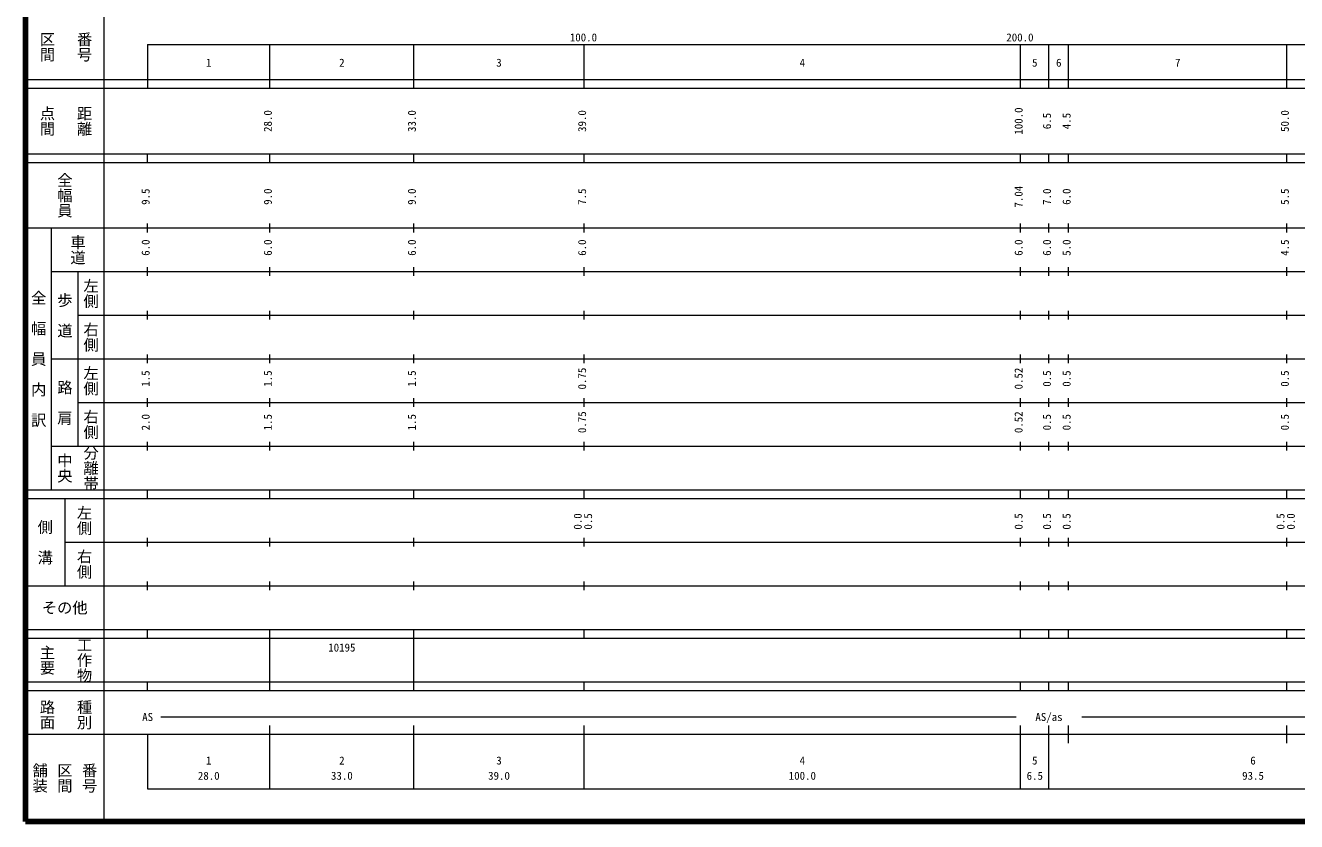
# Model space of a CAD drawing. Units: millimetres on the paper, enlarged 1000 times. Extents: x 40000 to 680000, y 20000 to 380000.
# Drawn here: x 40000 to 331227, y 20000 to 202409 of the extents above; entities that cross this region are included whole.
import ezdxf
from ezdxf.enums import TextEntityAlignment as Align

# ---------------------------------------------------------------- set-up
doc = ezdxf.new("R2010")
doc.units = ezdxf.units.MM
doc.header["$LTSCALE"] = 1000
doc.layers.add('M-TTL', color=2, linetype='Continuous', lineweight=140)
doc.layers.add('M-TTL-BAND', color=7, linetype='Continuous', lineweight=13)
doc.styles.add('@ＭＳ ゴシック', font='')
doc.styles.add('ＭＳ ゴシック', font='')
doc.styles.get('@ＭＳ ゴシック').set_extended_font_data('@MS Gothic')
doc.styles.get('ＭＳ ゴシック').set_extended_font_data('MS Gothic')

msp = doc.modelspace()

# ---------------------------------------------------------------- linework, layer by layer
at = {"layer": 'M-TTL'}
for p, q in [((40000, 380000), (40000, 20000)), ((40000, 20000), (680000, 20000))]:
    msp.add_line(p, q, dxfattribs=at)
at = {"layer": 'M-TTL-BAND'}
for p, q in [((58000, 370000), (58000, 20000)), ((68000, 198000), (579000, 198000)), ((68000, 198000), (68000, 188000)), ((96000, 188000), (96000, 198000)), ((129000, 188000), (129000, 198000)), ((168000, 188000), (168000, 198000)), ((268000, 188000), (268000, 198000)), ((274500, 188000), (274500, 198000)), ((279000, 188000), (279000, 198000)), ((329000, 188000), (329000, 198000)), ((40000, 190000), (579000, 190000)), ((40000, 188000), (579000, 188000)), ((40000, 173000), (579000, 173000)), ((68000, 171000), (68000, 173000)), ((96000, 171000), (96000, 173000)), ((129000, 171000), (129000, 173000)), ((168000, 171000), (168000, 173000)), ((268000, 171000), (268000, 173000)), ((274500, 171000), (274500, 173000)), ((279000, 171000), (279000, 173000)), ((329000, 171000), (329000, 173000)), ((40000, 171000), (579000, 171000)), ((40000, 156000), (579000, 156000)), ((46000, 96000), (46000, 156000)), ((68000, 155000), (68000, 157000)), ((96000, 155000), (96000, 157000)), ((129000, 155000), (129000, 157000)), ((168000, 155000), (168000, 157000)), ((268000, 155000), (268000, 157000)), ((274500, 155000), (274500, 157000)), ((279000, 155000), (279000, 157000)), ((329000, 155000), (329000, 157000)), ((46000, 146000), (579000, 146000)), ((52000, 146000), (52000, 106000)), ((68000, 145000), (68000, 147000)), ((96000, 145000), (96000, 147000)), ((129000, 145000), (129000, 147000)), ((168000, 145000), (168000, 147000)), ((268000, 145000), (268000, 147000)), ((274500, 145000), (274500, 147000)), ((279000, 145000), (279000, 147000)), ((329000, 145000), (329000, 147000)), ((68000, 135000), (68000, 137000)), ((96000, 135000), (96000, 137000)), ((129000, 135000), (129000, 137000)), ((168000, 135000), (168000, 137000)), ((268000, 135000), (268000, 137000)), ((274500, 135000), (274500, 137000)), ((279000, 135000), (279000, 137000)), ((329000, 135000), (329000, 137000)), ((52000, 136000), (579000, 136000)), ((46000, 126000), (579000, 126000)), ((68000, 125000), (68000, 127000)), ((96000, 125000), (96000, 127000)), ((129000, 125000), (129000, 127000)), ((168000, 125000), (168000, 127000)), ((268000, 125000), (268000, 127000)), ((274500, 125000), (274500, 127000)), ((279000, 125000), (279000, 127000)), ((329000, 125000), (329000, 127000)), ((68000, 115000), (68000, 117000)), ((96000, 115000), (96000, 117000)), ((129000, 115000), (129000, 117000)), ((168000, 115000), (168000, 117000)), ((268000, 115000), (268000, 117000)), ((274500, 115000), (274500, 117000)), ((279000, 115000), (279000, 117000)), ((329000, 115000), (329000, 117000)), ((52000, 116000), (579000, 116000)), ((46000, 106000), (579000, 106000)), ((68000, 105000), (68000, 107000)), ((96000, 105000), (96000, 107000)), ((129000, 105000), (129000, 107000)), ((168000, 105000), (168000, 107000)), ((268000, 105000), (268000, 107000)), ((274500, 105000), (274500, 107000)), ((279000, 105000), (279000, 107000)), ((329000, 105000), (329000, 107000)), ((40000, 96000), (579000, 96000)), ((40000, 94000), (579000, 94000)), ((49000, 94000), (49000, 74000)), ((68000, 94000), (68000, 96000)), ((96000, 94000), (96000, 96000)), ((129000, 94000), (129000, 96000)), ((168000, 94000), (168000, 96000)), ((268000, 94000), (268000, 96000)), ((274500, 94000), (274500, 96000)), ((279000, 94000), (279000, 96000)), ((329000, 94000), (329000, 96000)), ((68000, 83000), (68000, 85000)), ((96000, 83000), (96000, 85000)), ((129000, 83000), (129000, 85000)), ((168000, 83000), (168000, 85000)), ((268000, 83000), (268000, 85000)), ((274500, 83000), (274500, 85000)), ((279000, 83000), (279000, 85000)), ((329000, 83000), (329000, 85000)), ((49000, 84000), (579000, 84000)), ((40000, 74000), (579000, 74000)), ((68000, 73000), (68000, 75000)), ((96000, 73000), (96000, 75000)), ((129000, 73000), (129000, 75000)), ((168000, 73000), (168000, 75000)), ((268000, 73000), (268000, 75000)), ((274500, 73000), (274500, 75000)), ((279000, 73000), (279000, 75000)), ((329000, 73000), (329000, 75000)), ((40000, 64000), (579000, 64000)), ((40000, 62000), (579000, 62000)), ((68000, 62000), (68000, 64000)), ((96000, 62000), (96000, 64000)), ((96000, 52000), (96000, 62000)), ((129000, 62000), (129000, 64000)), ((129000, 52000), (129000, 62000)), ((168000, 62000), (168000, 64000)), ((268000, 62000), (268000, 64000)), ((274500, 62000), (274500, 64000)), ((279000, 62000), (279000, 64000)), ((329000, 62000), (329000, 64000)), ((40000, 52000), (579000, 52000)), ((40000, 50000), (579000, 50000)), ((68000, 50000), (68000, 52000)), ((96000, 50000), (96000, 52000)), ((129000, 50000), (129000, 52000)), ((168000, 50000), (168000, 52000)), ((268000, 50000), (268000, 52000)), ((274500, 50000), (274500, 52000)), ((279000, 50000), (279000, 52000)), ((329000, 50000), (329000, 52000)), ((71000, 44000), (267000, 44000)), ((282000, 44000), (459500, 44000)), ((96000, 27500), (96000, 42000)), ((129000, 27500), (129000, 42000)), ((168000, 27500), (168000, 42000)), ((268000, 27500), (268000, 42000)), ((274500, 27500), (274500, 42000)), ((279000, 38000), (279000, 42000)), ((329000, 38000), (329000, 42000)), ((40000, 40000), (579000, 40000)), ((68000, 40000), (68000, 27500)), ((68000, 27500), (579000, 27500))]:
    msp.add_line(p, q, dxfattribs=at)

# ---------------------------------------------------------------- texts
at = {"layer": 'M-TTL-BAND', "style": '@ＭＳ ゴシック'}
for s, p in [('区間', (45000, 197500)), ('番号', (53500, 197500)), ('点間', (45000, 180500)), ('距離', (53500, 180500)), ('全幅員', (49000, 163500)), ('車道', (52000, 151000)), ('左側', (55000, 141000)), ('全\u3000幅\u3000員\u3000内\u3000訳', (43000, 126000)), ('歩\u3000道', (49000, 136000)), ('右側', (55000, 131000)), ('左側', (55000, 121000)), ('路\u3000肩', (49000, 116000)), ('右側', (55000, 111000)), ('分離帯', (55000, 101000)), ('中央', (49000, 101000)), ('左側', (53500, 89000)), ('側\u3000溝', (44500, 84000)), ('右側', (53500, 79000)), ('工作物', (53500, 57000)), ('主要', (45000, 57000)), ('路面', (45000, 44500)), ('種別', (53500, 44500)), ('舗装', (43333, 30000)), ('区間', (49000, 30000)), ('番号', (54667, 30000))]:
    msp.add_text(s, height=2566, rotation=270, dxfattribs=at).set_placement(p, align=Align.MIDDLE_CENTER)
at = {"layer": 'M-TTL-BAND', "style": 'ＭＳ ゴシック'}
for s, p in [('100.0', (167844, 198195)), ('200.0', (267844, 198195)), ('1', (82000, 192405)), ('2', (112500, 192405)), ('3', (148500, 192405)), ('4', (218000, 192405)), ('5', (271250, 192405)), ('6', (276750, 192405)), ('7', (304000, 192405)), ('AS', (68000, 42500)), ('AS/as', (274500, 42500)), ('1', (82000, 32523)), ('2', (112500, 32523)), ('3', (148500, 32523)), ('4', (218000, 32523)), ('5', (271250, 32523)), ('6', (321250, 32523)), ('28.0', (82000, 29033)), ('33.0', (112500, 29033)), ('39.0', (148500, 29033)), ('100.0', (218000, 29033)), ('6.5', (271250, 29033)), ('93.5', (321250, 29033))]:
    msp.add_text(s, height=1833, dxfattribs=at).set_placement(p, align=Align.BOTTOM_CENTER)
for s, p in [('100.0', (269000, 180500)), ('28.0', (97000, 180500)), ('33.0', (130000, 180500)), ('39.0', (169000, 180500)), ('6.5', (275500, 180500)), ('4.5', (280000, 180500)), ('50.0', (330000, 180500)), ('9.5', (69000, 163174)), ('9.0', (97000, 163174)), ('9.0', (130000, 163174)), ('7.5', (169000, 163174)), ('7.04', (269000, 163174)), ('7.0', (275500, 163174)), ('6.0', (280000, 163174)), ('5.5', (330000, 163174)), ('6.0', (69000, 151500)), ('6.0', (97000, 151500)), ('6.0', (130000, 151500)), ('6.0', (169000, 151500)), ('6.0', (269000, 151500)), ('6.0', (275500, 151500)), ('5.0', (280000, 151500)), ('4.5', (330000, 151500)), ('1.5', (69000, 121500)), ('1.5', (97000, 121500)), ('1.5', (130000, 121500)), ('0.75', (169000, 121500)), ('0.52', (269000, 121500)), ('0.5', (275500, 121500)), ('0.5', (280000, 121500)), ('0.5', (330000, 121500)), ('0.75', (169000, 111500)), ('0.52', (269000, 111500)), ('2.0', (69000, 111500)), ('1.5', (97000, 111500)), ('1.5', (130000, 111500)), ('0.5', (275500, 111500)), ('0.5', (280000, 111500)), ('0.5', (330000, 111500)), ('0.0', (168000, 88764)), ('0.5', (170370, 88764)), ('0.5', (269000, 88764)), ('0.5', (275500, 88764)), ('0.5', (280000, 88764)), ('0.5', (329000, 88764)), ('0.0', (331370, 88764))]:
    msp.add_text(s, height=1833, rotation=90, dxfattribs=at).set_placement(p, align=Align.BOTTOM_CENTER)
msp.add_text('その他', height=2566, dxfattribs=at).set_placement((49000, 69000), align=Align.MIDDLE_CENTER)
msp.add_text('10195', height=1833, dxfattribs=at).set_placement((109375, 58405), align=Align.BOTTOM_LEFT)

doc.saveas('drawing.dxf')
